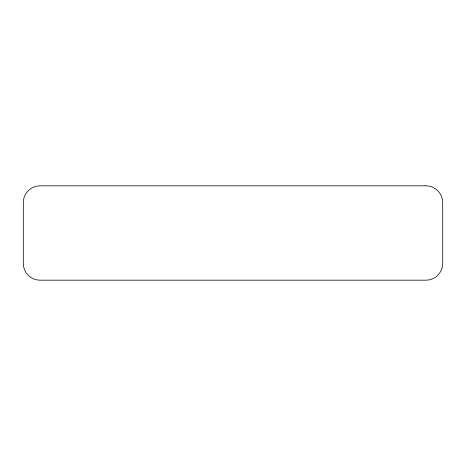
<?xml version="1.0" encoding="UTF-8"?>
<svg xmlns="http://www.w3.org/2000/svg" width="466" height="466" viewBox="0 0 466 466"><rect width="100%" height="100%" fill="white"/><g stroke="black" fill="none" stroke-linecap="round" stroke-linejoin="round"><path stroke-width="0.7" d="M425.924 185.817L40.076 185.817A16.776 16.776 0 0 0 23.3 202.594L23.3 263.406A16.776 16.776 0 0 0 40.076 280.183L425.924 280.183A16.776 16.776 0 0 0 442.7 263.406L442.7 202.594A16.776 16.776 0 0 0 425.924 185.817"/></g></svg>
